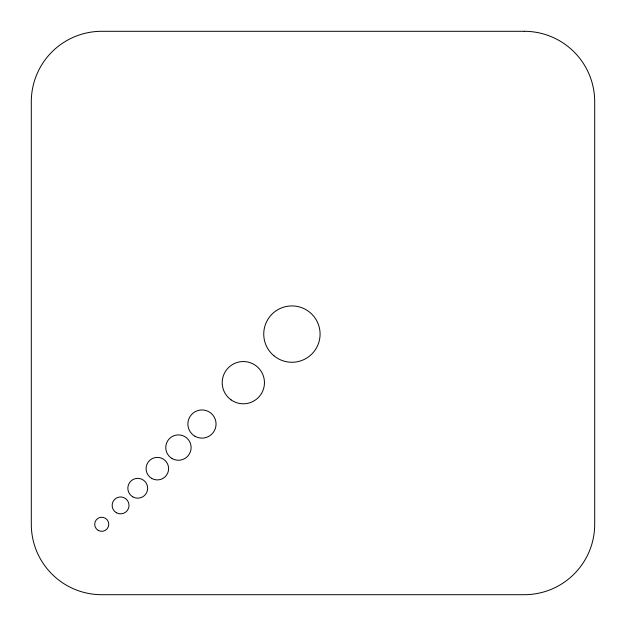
<?xml version="1.0" encoding="UTF-8"?>
<svg xmlns="http://www.w3.org/2000/svg" width="626" height="626" viewBox="0 0 626 626"><rect width="100%" height="100%" fill="white"/><g stroke="black" fill="none" stroke-linecap="round" stroke-linejoin="round"><path stroke-width="0.94" d="M524.275 31.3L101.725 31.3A70.425 70.425 0 0 0 31.3 101.725L31.3 524.275A70.425 70.425 0 0 0 101.725 594.7L524.275 594.7A70.425 70.425 0 0 0 594.7 524.275L594.7 101.725A70.425 70.425 0 0 0 524.275 31.3M98.204 530.371A7.042 7.042 0 0 0 108.767 524.275A7.042 7.042 0 0 0 98.204 518.179A7.042 7.042 0 0 0 98.204 530.371M116.366 512.725A8.451 8.451 0 0 0 129.042 505.409A8.451 8.451 0 0 0 116.366 498.085A8.451 8.451 0 0 0 116.366 512.725M132.79 496.841A9.914 9.914 0 0 0 147.658 488.257A9.914 9.914 0 0 0 132.79 479.672A9.914 9.914 0 0 0 132.79 496.841M151.711 478.413A11.268 11.268 0 0 0 168.613 468.655A11.268 11.268 0 0 0 151.711 458.897A11.268 11.268 0 0 0 151.711 478.413M172.095 458.545A12.676 12.676 0 0 0 191.11 447.567A12.676 12.676 0 0 0 172.095 436.588A12.676 12.676 0 0 0 172.095 458.545M194.929 436.228A14.085 14.085 0 0 0 216.056 424.029A14.085 14.085 0 0 0 194.929 411.83A14.085 14.085 0 0 0 194.929 436.228M231.135 399.92A21.127 21.127 0 0 0 264.368 384.607A21.127 21.127 0 0 0 234.492 363.479A21.127 21.127 0 0 0 231.135 399.92M273.914 355.756A28.17 28.17 0 0 0 319.683 338.838A28.17 28.17 0 0 0 282.146 307.663A28.17 28.17 0 0 0 273.914 355.756"/></g></svg>
